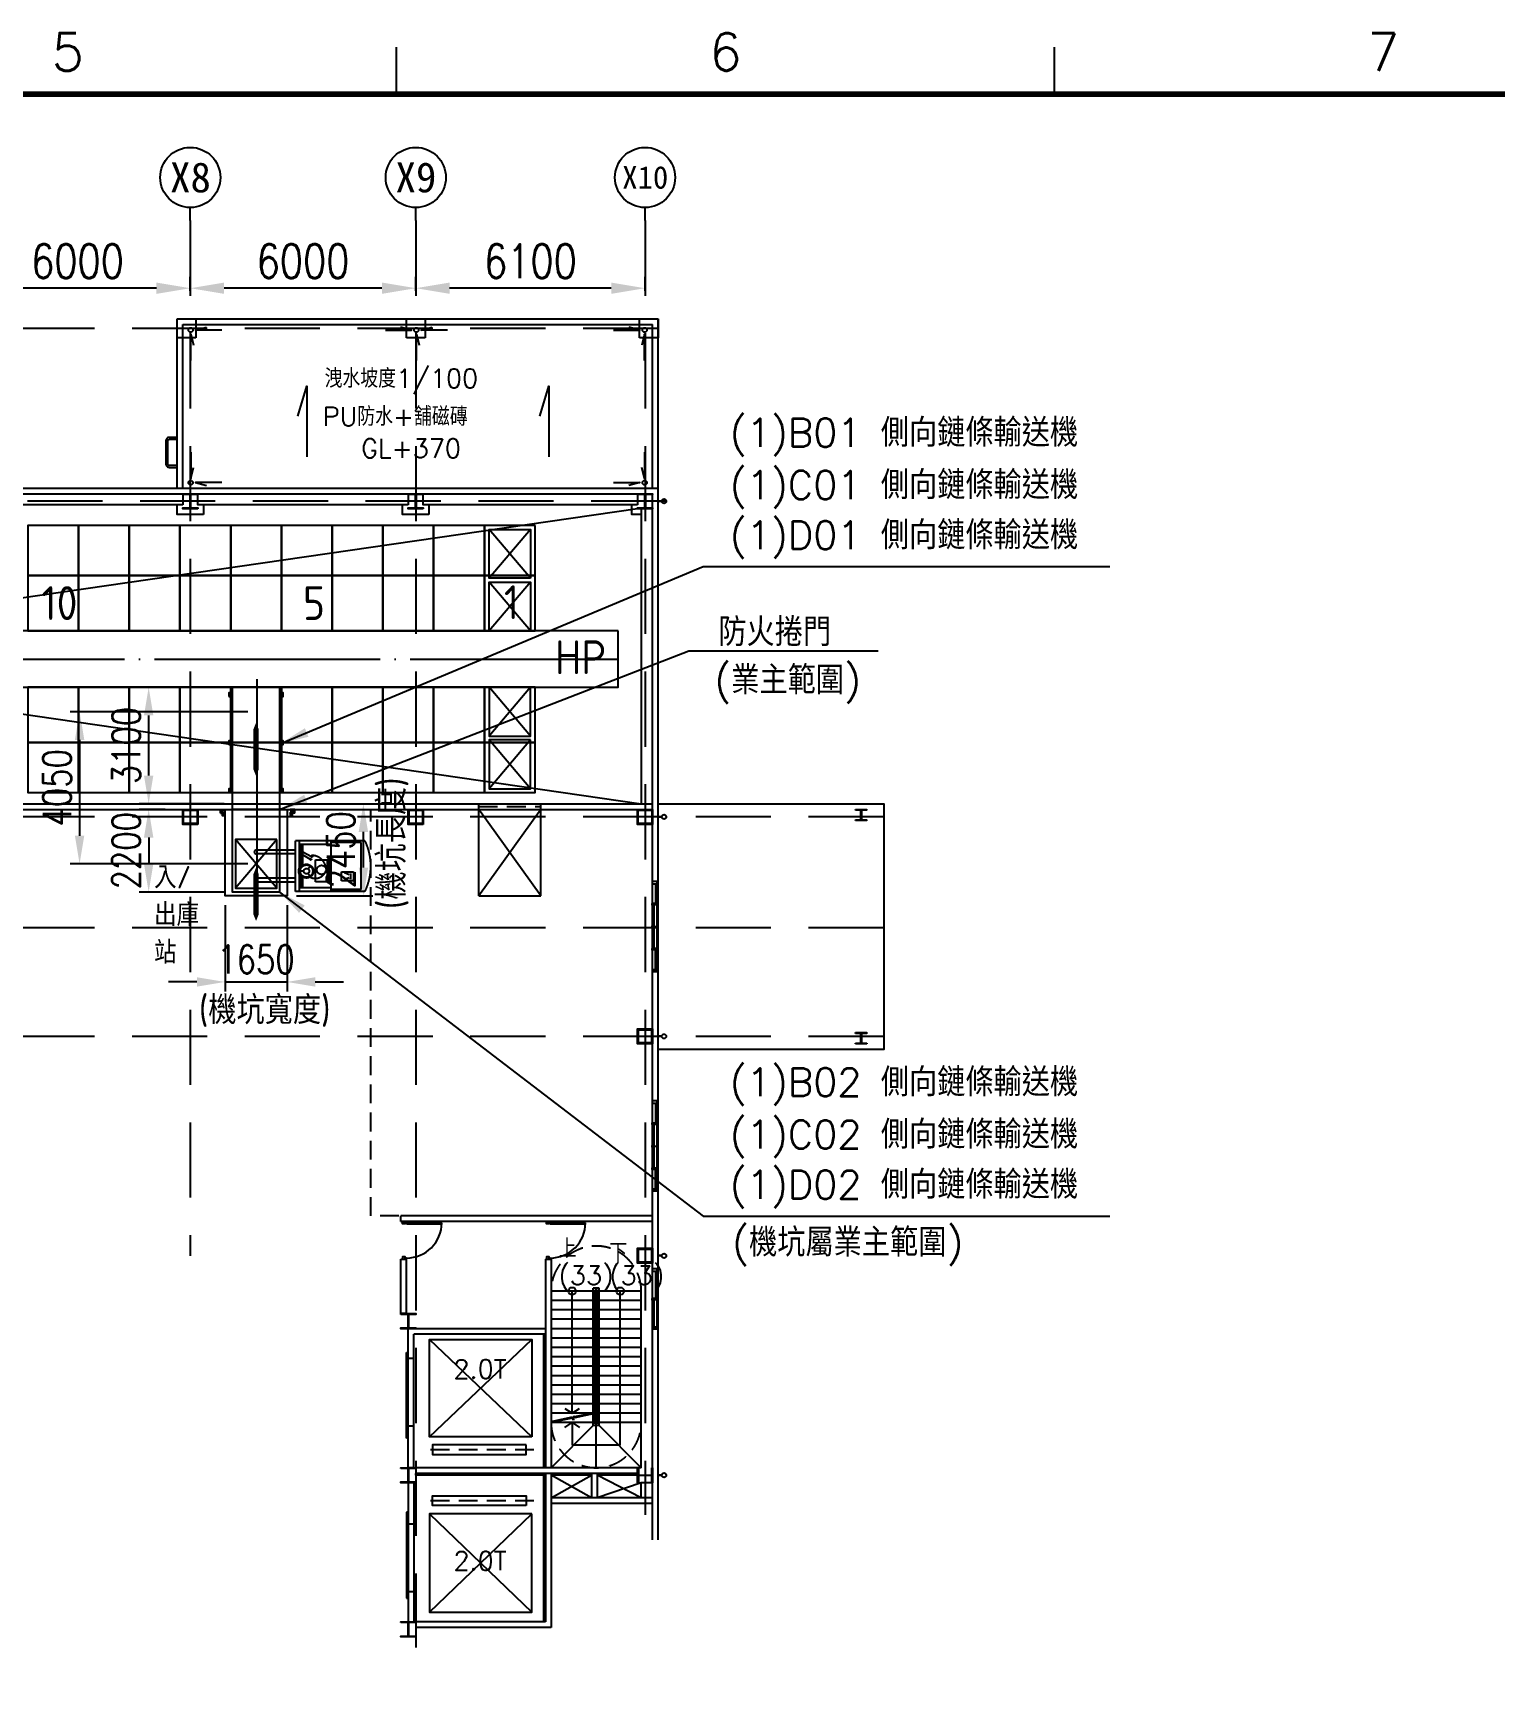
# Model space of a CAD drawing. Extents: x 0 to 210250, y -124674 to 148500.
# Drawn here: x 77953 to 116844, y 102288 to 146376 of the extents above; entities that cross this region are included whole.
import ezdxf
from ezdxf.enums import TextEntityAlignment as Align

# ---------------------------------------------------------------- set-up
doc = ezdxf.new("R2010")
doc.units = 0
doc.header["$LTSCALE"] = 400
doc.header["$PDSIZE"] = 2
for name, pattern in [('CEN', [17, 15, -1, 0, -1]), ('HIDDEN2', [0.1875, 0.125, -0.0625]), ('HIDDENX2', [0.75, 0.5, -0.25]), ('PHANTOM', [25, 20, -1, 1, -1, 1, -1])]:
    doc.linetypes.add(name, pattern=pattern)
doc.layers.get('0').update_dxf_attribs({"linetype": 'CONTINUOUS'})
doc.layers.get('DEFPOINTS').update_dxf_attribs({"linetype": 'CONTINUOUS'})
for name, color, linetype in [('BEAM', 3, 'CONTINUOUS'), ('C1', 1, 'CONTINUOUS'), ('CENTER', 6, 'CEN'), ('COLUMN', 1, 'CONTINUOUS'), ('CV', 92, 'CONTINUOUS'), ('DE-DOOR', 5, 'CONTINUOUS'), ('DIM', 2, 'CONTINUOUS'), ('DOOR', 3, 'CONTINUOUS'), ('NOTE', 6, 'CONTINUOUS'), ('PAINT', 3, 'CONTINUOUS'), ('PHANTOM', 3, 'PHANTOM'), ('STAIR', 3, 'CONTINUOUS'), ('TEXT', 3, 'CONTINUOUS'), ('WALL', 2, 'CONTINUOUS'), ('WATER', 5, 'CONTINUOUS'), ('WINDOW', 3, 'CONTINUOUS'), ('WINDOWP', 4, 'CONTINUOUS')]:
    doc.layers.add(name, color=color, linetype=linetype)
doc.styles.add('AEH', font='SIMPLEX', dxfattribs={"bigfont": 'AE.SHX'})
doc.styles.add('CHINA', font='romans.shx', dxfattribs={"bigfont": 'chineset.shx'})
doc.styles.add('CHINESET', font='romans.shx', dxfattribs={"bigfont": 'chineset.shx'})
doc.styles.add('LSP', font='SimSun.ttf')
doc.styles.add('ROMANS', font='romans.shx', dxfattribs={"width": 0.8})
doc.styles.get("Standard").update_dxf_attribs({"font": 'ISOCP.SHX', "bigfont": 'CHINESET.SHX'})
doc.dimstyles.new('AM_ISO', dxfattribs={"dimscale": 300, "dimtxt": 3.5, "dimasz": 3.5, "dimexe": 1, "dimexo": 1, "dimgap": 1.5, "dimtad": 1, "dimdsep": 46, "dimtxsty": 'Standard', "dimcen": 0, "dimclrd": 256, "dimclre": 256, "dimclrt": 256, "dimadec": 0, "dimazin": 2, "dimtp": 0.1, "dimtm": 0.1, "dimtfac": 0.71, "dimtmove": 0, "dimatfit": 3, "dimfxl": 0, "dimlwd": -1, "dimlwe": -1, "dimarcsym": 0})
doc.dimstyles.new('AM_ISO$7', dxfattribs={"dimscale": 300, "dimtxt": 3.5, "dimasz": 3.5, "dimexe": 1, "dimexo": 1, "dimgap": 1.5, "dimtad": 1, "dimdsep": 46, "dimtxsty": 'Standard', "dimcen": 0, "dimclrd": 256, "dimclre": 256, "dimclrt": 256, "dimadec": 0, "dimazin": 2, "dimtp": 0.1, "dimtm": 0.1, "dimtfac": 0.71, "dimtmove": 0, "dimatfit": 3, "dimfxl": 0, "dimlwd": -1, "dimlwe": -1, "dimarcsym": 0})

# ---------------------------------------------------------------- blocks, each defined once
blk = doc.blocks.new('*D128')
at = {"layer": 'DEFPOINTS', "color": 0, "transparency": 16777216}
for p in [(81716, 125719), (81027, 123519), (83289, 123519)]:
    blk.add_point(p, dxfattribs=at)
at = {"layer": 'DIM', "linetype": 'ByBlock', "transparency": 16777216}
for p, q in [((81466, 125719), (80777, 125719)), ((81027, 124969), (81027, 124269)), ((83039, 123519), (80777, 123519))]:
    blk.add_line(p, q, dxfattribs=at)
at = {"layer": 'DIM', "transparency": 16777216}
for points in [[(80902, 124969), (81152, 124969), (81027, 125719)], [(80902, 124269), (81152, 124269), (81027, 123519)]]:
    blk.add_solid(points, dxfattribs=at)
at = {"layer": 'DIM', "transparency": 16777216, "insert": (80427, 124619), "char_height": 750, "attachment_point": 5, "rotation": 90, "style": 'ROMANS'}
blk.add_mtext('2200', dxfattribs=at)
blk = doc.blocks.new('*D129')
at = {"layer": 'DEFPOINTS', "color": 0, "transparency": 16777216}
for p in [(83914, 128319), (79189, 124269), (83914, 124269)]:
    blk.add_point(p, dxfattribs=at)
at = {"layer": 'DIM', "linetype": 'ByBlock', "transparency": 16777216}
for p, q in [((83664, 128319), (78939, 128319)), ((79189, 127569), (79189, 125019)), ((83664, 124269), (78939, 124269))]:
    blk.add_line(p, q, dxfattribs=at)
at = {"layer": 'DIM', "transparency": 16777216}
for points in [[(79064, 127569), (79314, 127569), (79189, 128319)], [(79064, 125019), (79314, 125019), (79189, 124269)]]:
    blk.add_solid(points, dxfattribs=at)
at = {"layer": 'DIM', "transparency": 16777216, "insert": (78589, 126294), "char_height": 750, "attachment_point": 5, "rotation": 90, "style": 'ROMANS'}
blk.add_mtext('4050', dxfattribs=at)
blk = doc.blocks.new('*D131')
at = {"layer": 'DEFPOINTS', "color": 0, "transparency": 16777216}
for p in [(83059, 123419), (84709, 123419), (84709, 121127)]:
    blk.add_point(p, dxfattribs=at)
at = {"layer": 'DIM', "linetype": 'ByBlock', "transparency": 16777216}
for p, q in [((83059, 123169), (83059, 120877)), ((84709, 123169), (84709, 120877)), ((82309, 121127), (81559, 121127)), ((83059, 121127), (84709, 121127)), ((85459, 121127), (86209, 121127))]:
    blk.add_line(p, q, dxfattribs=at)
at = {"layer": 'DIM', "transparency": 16777216}
for points in [[(82309, 121252), (82309, 121002), (83059, 121127)], [(85459, 121252), (85459, 121002), (84709, 121127)]]:
    blk.add_solid(points, dxfattribs=at)
at = {"layer": 'DIM', "transparency": 16777216, "insert": (83884, 121727), "char_height": 750, "attachment_point": 5, "style": 'ROMANS'}
blk.add_mtext('1650', dxfattribs=at)
blk = doc.blocks.new('*D132')
at = {"layer": 'DEFPOINTS', "color": 0, "transparency": 16777216}
for p in [(84739, 125869), (86740, 125869), (84709, 123419)]:
    blk.add_point(p, dxfattribs=at)
at = {"layer": 'DIM', "linetype": 'ByBlock', "transparency": 16777216}
for p, q in [((84989, 125869), (86990, 125869)), ((86740, 124169), (86740, 125119)), ((84959, 123419), (86990, 123419))]:
    blk.add_line(p, q, dxfattribs=at)
at = {"layer": 'DIM', "transparency": 16777216}
for points in [[(86615, 125119), (86865, 125119), (86740, 125869)], [(86615, 124169), (86865, 124169), (86740, 123419)]]:
    blk.add_solid(points, dxfattribs=at)
at = {"layer": 'DIM', "transparency": 16777216, "insert": (86140, 124644), "char_height": 750, "attachment_point": 5, "rotation": 90, "style": 'ROMANS'}
blk.add_mtext('2450', dxfattribs=at)
blk = doc.blocks.new('ASRSa1')
for p, q in [((350.5, 579), (350.5, 584)), ((420.5, 579), (420.5, 584))]:
    blk.add_line(p, q)
at = {"const_width": 0.6}
blk.add_lwpolyline([(25, 15), (826, 15), (826, 579), (25, 579)], close=True, dxfattribs=at)
at = {"style": 'ROMANS'}
for s, p in [('5', (315.5, 585.5)), ('6', (385.5, 585.5)), ('7', (455.5, 585.5))]:
    blk.add_text(s, height=4, dxfattribs=at).set_placement(p, align=Align.TOP_CENTER)
blk = doc.blocks.new('*D141')
at = {"layer": 'DEFPOINTS', "color": 0, "transparency": 16777216}
for p in [(81027, 128969), (83289, 128969), (83289, 125869)]:
    blk.add_point(p, dxfattribs=at)
at = {"layer": 'DIM', "linetype": 'ByBlock', "transparency": 16777216}
for p, q in [((83039, 128969), (80777, 128969)), ((81027, 126619), (81027, 128219)), ((83039, 125869), (80777, 125869))]:
    blk.add_line(p, q, dxfattribs=at)
at = {"layer": 'DIM', "transparency": 16777216}
for points in [[(80902, 128219), (81152, 128219), (81027, 128969)], [(80902, 126619), (81152, 126619), (81027, 125869)]]:
    blk.add_solid(points, dxfattribs=at)
at = {"layer": 'DIM', "transparency": 16777216, "insert": (80427, 127419), "char_height": 750, "attachment_point": 5, "rotation": 90, "style": 'ROMANS'}
blk.add_mtext('3100', dxfattribs=at)
blk = doc.blocks.new('*U198')
at = {"layer": 'DE-DOOR', "linetype": 'Continuous'}
for points in [[(5, 50), (5, 47), (2, 47), (2, 44), (-5, 44), (-5, 50)], [(5, -50), (5, -47), (2, -47), (2, -44), (-5, -44), (-5, -50)]]:
    blk.add_lwpolyline(points, close=True, dxfattribs=at)
at = {"layer": 'DOOR', "linetype": 'Continuous'}
for p, q in [((99, 47), (5, 47)), ((5, 47), (5, 44)), ((5, 44), (99, 44))]:
    blk.add_line(p, q, dxfattribs=at)
blk.add_arc((5, 47), 94, 270, 0, dxfattribs=at)
at = {"layer": 'WALL', "linetype": 'Continuous'}
for p, q in [((-7.5, 50), (7.5, 50)), ((-7.5, -50), (7.5, -50))]:
    blk.add_line(p, q, dxfattribs=at)
blk = doc.blocks.new('*U201')
at = {"layer": 'WALL', "linetype": 'Continuous'}
for p, q in [((7.5, 80), (-7.5, 80)), ((7.5, -80), (-7.5, -80))]:
    blk.add_line(p, q, dxfattribs=at)
at = {"layer": 'WINDOW', "linetype": 'Continuous'}
for p, q in [((-7.5, 74), (4.5, 74)), ((0.5, 74), (0.5, -4)), ((4.5, -80), (4.5, 80)), ((-11.5, 0), (8.5, 0)), ((-3.5, -74), (-3.5, 4)), ((-7.5, -74), (4.5, -74))]:
    blk.add_line(p, q, dxfattribs=at)
at = {"layer": 'WINDOWP', "linetype": 'Continuous'}
for p, q in [((-7.5, -80), (-7.5, 80)), ((7.5, -80), (7.5, 80))]:
    blk.add_line(p, q, dxfattribs=at)
blk = doc.blocks.new('*U202')
at = {"layer": 'WALL', "linetype": 'Continuous'}
for p, q in [((7.5, 120), (-7.5, 120)), ((7.5, -120), (-7.5, -120))]:
    blk.add_line(p, q, dxfattribs=at)
at = {"layer": 'WINDOW', "linetype": 'Continuous'}
for p, q in [((-7.5, 114), (4.5, 114)), ((0.5, 114), (0.5, 56)), ((4.5, -120), (4.5, 120)), ((-11.5, 60), (8.5, 60)), ((-3.5, -64), (-3.5, 64)), ((-11.5, 0), (8.5, 0)), ((-11.5, -60), (8.5, -60)), ((0.5, -114), (0.5, -56)), ((-7.5, -114), (4.5, -114))]:
    blk.add_line(p, q, dxfattribs=at)
at = {"layer": 'WINDOWP', "linetype": 'Continuous'}
for p, q in [((-7.5, -120), (-7.5, 120)), ((7.5, -120), (7.5, 120))]:
    blk.add_line(p, q, dxfattribs=at)
blk = doc.blocks.new('*U204')
at = {"layer": 'DE-DOOR', "linetype": 'Continuous'}
for points in [[(7.5, 50), (7.5, 47), (4.5, 47), (4.5, 44), (-2.5, 44), (-2.5, 50)], [(7.5, -50), (7.5, -47), (4.5, -47), (4.5, -44), (-2.5, -44), (-2.5, -50)]]:
    blk.add_lwpolyline(points, close=True, dxfattribs=at)
at = {"layer": 'DOOR', "linetype": 'Continuous'}
for p, q in [((101.5, 47), (7.5, 47)), ((7.5, 47), (7.5, 44)), ((7.5, 44), (101.5, 44))]:
    blk.add_line(p, q, dxfattribs=at)
blk.add_arc((7.5, 47), 94, 270, 0, dxfattribs=at)
at = {"layer": 'WALL', "linetype": 'Continuous'}
for p, q in [((-7.5, 50), (7.5, 50)), ((-7.5, -50), (7.5, -50))]:
    blk.add_line(p, q, dxfattribs=at)
blk = doc.blocks.new('*U203')
at = {"layer": 'WALL', "linetype": 'Continuous'}
for p, q in [((-82.5, -7.5), (-82.5, 7.5)), ((82.5, -7.5), (82.5, 7.5))]:
    blk.add_line(p, q, dxfattribs=at)
at = {"layer": 'WINDOW', "linetype": 'Continuous'}
for p, q in [((-82.5, 7.5), (82.5, 7.5)), ((-82.5, -7.5), (82.5, -7.5))]:
    blk.add_line(p, q, dxfattribs=at)
at = {"layer": 'WINDOW', "linetype": 'HIDDEN2'}
blk.add_line((-82.5, 0), (82.5, 0), dxfattribs=at)
blk = doc.blocks.new('A$C2BC977CF')
at = {"layer": 'BEAM', "linetype": 'Continuous'}
for p, q in [((5563, 5647), (6843, 5647)), ((5563, 5197), (5563, 5647)), ((6843, 5197), (6843, 5647)), ((5578, 5632), (6828, 5632)), ((5578, 5197), (5578, 5632)), ((6828, 5197), (6828, 5632)), ((6828, 5142), (6798, 5142)), ((6798, 5142), (6798, 4357)), ((6828, 4357), (6828, 5142)), ((6798, 4357), (6828, 4357))]:
    blk.add_line(p, q, dxfattribs=at)
for points in [[(5578, 5152), (5018, 5152), (5018, 5182), (5578, 5182), (5578, 5152)], [(6178, 5152), (5618, 5152), (5618, 5182), (6178, 5182), (6178, 5152)], [(6788, 5152), (6218, 5152), (6218, 5182), (6788, 5182), (6788, 5152)]]:
    blk.add_lwpolyline(points, dxfattribs=at)
at = {"layer": 'C1'}
for centre in [(5598, 6023.6), (6198, 6023.6), (6808, 6023.6)]:
    blk.add_circle(centre, 80, dxfattribs=at)
at = {"layer": 'CENTER', "linetype": 'HIDDENX2'}
for p, q in [((5598, 5908.8), (5598, 3154)), ((6198, 5908.8), (6198, 2111.9)), ((6808, 5908.8), (6808, 2464.8)), ((6843, 5622), (907.9, 5622)), ((6864.5, 5162), (907.9, 5162)), ((7443, 4322), (1061, 4322)), ((7443, 4027), (1061, 4027)), ((7443, 3738), (1061, 3738))]:
    blk.add_line(p, q, dxfattribs=at)
at = {"layer": 'COLUMN', "color": 7, "linetype": 'HIDDEN2'}
for points in [[(5613, 5597), (5563, 5597), (5563, 5647), (5613, 5647), (5613, 5597)], [(6223, 5597), (6173, 5597), (6173, 5647), (6223, 5647), (6223, 5597)], [(6843, 5597), (6793, 5597), (6793, 5647), (6843, 5647), (6843, 5597)], [(7368, 4339.9), (7368, 4342), (7398, 4342), (7398, 4339.9), (7383.7, 4339.9), (7383.7, 4314.1), (7398, 4314.1), (7398, 4312), (7368, 4312), (7368, 4314.1), (7382.4, 4314.1), (7382.4, 4339.9), (7368, 4339.9)], [(7368, 3745.9), (7368, 3748), (7398, 3748), (7398, 3745.9), (7383.7, 3745.9), (7383.7, 3720.1), (7398, 3720.1), (7398, 3718), (7368, 3718), (7368, 3720.1), (7382.4, 3720.1), (7382.4, 3745.9), (7368, 3745.9)]]:
    blk.add_lwpolyline(points, dxfattribs=at)
at = {"layer": 'COLUMN'}
for points in [[(5618, 5142), (5578, 5142), (5578, 5144.1), (5597.3, 5144.1), (5597.3, 5179.9), (5578, 5179.9), (5578, 5182), (5618, 5182), (5618, 5179.9), (5598.8, 5179.9), (5598.8, 5144.1), (5618, 5144.1), (5618, 5142)], [(6218, 5142), (6178, 5142), (6178, 5144.1), (6197.3, 5144.1), (6197.3, 5179.9), (6178, 5179.9), (6178, 5182), (6218, 5182), (6218, 5179.9), (6198.8, 5179.9), (6198.8, 5144.1), (6218, 5144.1), (6218, 5142)], [(6828, 5142), (6788, 5142), (6788, 5144.1), (6807.3, 5144.1), (6807.3, 5179.9), (6788, 5179.9), (6788, 5182), (6828, 5182), (6828, 5179.9), (6808.8, 5179.9), (6808.8, 5144.1), (6828, 5144.1), (6828, 5142)]]:
    blk.add_lwpolyline(points, dxfattribs=at)
at = {"layer": 'COLUMN', "color": 3, "linetype": 'Continuous'}
for points in [[(5633, 5127), (5563, 5127), (5563, 5152)], [(5633, 5152), (5633, 5127)], [(6233, 5127), (6163, 5127), (6163, 5152)], [(6233, 5152), (6233, 5127)], [(6798, 5127), (6773, 5127), (6773, 5152)]]:
    blk.add_lwpolyline(points, dxfattribs=at)
at = {"layer": 'COLUMN', "linetype": 'Continuous'}
for points in [[(5618, 4302), (5578, 4302), (5578, 4342), (5618, 4342)], [(5616, 4304), (5580, 4304), (5580, 4340), (5616, 4340)], [(6218, 4302), (6178, 4302), (6178, 4342), (6218, 4342)], [(6216, 4304), (6180, 4304), (6180, 4340), (6216, 4340)], [(6828, 4302), (6788, 4302), (6788, 4342), (6828, 4342)], [(6826, 4304), (6790, 4304), (6790, 4340), (6826, 4340)], [(6828, 3718), (6788, 3718), (6788, 3758), (6828, 3758)], [(6825.2, 3720.8), (6790.8, 3720.8), (6790.8, 3755.2), (6825.2, 3755.2)], [(6828, 3134), (6788, 3134), (6788, 3174), (6828, 3174)], [(6825.2, 3136.8), (6790.8, 3136.8), (6790.8, 3171.2), (6825.2, 3171.2)]]:
    blk.add_lwpolyline(points, close=True, dxfattribs=at)
for points in [[(6158, 2997.9), (6158, 3000), (6198, 3000), (6198, 2997.9), (6178.7, 2997.9), (6178.7, 2962.1), (6198, 2962.1), (6198, 2960), (6158, 2960), (6158, 2962.1), (6177.4, 2962.1), (6177.4, 2997.9), (6158, 2997.9)], [(6158, 2587.9), (6158, 2590), (6198, 2590), (6198, 2587.9), (6178.7, 2587.9), (6178.7, 2552.1), (6198, 2552.1), (6198, 2550), (6158, 2550), (6158, 2552.1), (6177.4, 2552.1), (6177.4, 2587.9), (6158, 2587.9)], [(6825.9, 2590), (6828, 2590), (6828, 2550), (6825.9, 2550), (6825.9, 2569.3), (6790.1, 2569.3), (6790.1, 2550), (6788, 2550), (6788, 2590), (6790.1, 2590), (6790.1, 2570.6), (6825.9, 2570.6), (6825.9, 2590)], [(6158, 2177.9), (6158, 2180), (6198, 2180), (6198, 2177.9), (6178.7, 2177.9), (6178.7, 2142.1), (6198, 2142.1), (6198, 2140), (6158, 2140), (6158, 2142.1), (6177.4, 2142.1), (6177.4, 2177.9), (6158, 2177.9)]]:
    blk.add_lwpolyline(points, dxfattribs=at)
at = {"layer": 'DEFPOINTS', "color": 3, "linetype": 'Continuous'}
for p, q in [((6788, 5142), (1373, 4357)), ((1383, 5142), (6798, 4357))]:
    blk.add_line(p, q, dxfattribs=at)
at = {"layer": 'DIM'}
for p, q in [((5598, 5908.8), (5598, 5943.6)), ((6198, 5908.8), (6198, 5943.6)), ((6808, 5908.8), (6808, 5943.6))]:
    blk.add_line(p, q, dxfattribs=at)
at = {"layer": 'PAINT', "linetype": 'Continuous'}
for p, q in [((6852.6, 5162.5), (6843, 5162.5)), ((6852.6, 5161.5), (6843, 5161.5)), ((6530.5, 4112), (6365.5, 4342)), ((6530.5, 4342), (6365.5, 4112)), ((6365.5, 4112), (6365.5, 4342)), ((6530.5, 4112), (6530.5, 4342)), ((6852.6, 4322.5), (6843, 4322.5)), ((6852.6, 4321.5), (6843, 4321.5)), ((6365.5, 4112), (6530.5, 4112)), ((6852.6, 3738.5), (6843, 3738.5)), ((6852.6, 3737.5), (6843, 3737.5)), ((6852.6, 3154.5), (6843, 3154.5)), ((6852.6, 3153.5), (6843, 3153.5)), ((6234.5, 2672.5), (6506.4, 2931)), ((6234.5, 2931), (6506.4, 2672.5)), ((6538, 2945), (6538, 2590)), ((6173, 2668.5), (6173, 2897)), ((6178, 2700.3), (6178, 2880.3)), ((6193, 2700.3), (6193, 2880.3)), ((6677.5, 2737.4), (6619.9, 2725.4)), ((6678, 2735), (6621, 2723.1)), ((6613.9, 2724.2), (6557.5, 2712.4)), ((6615, 2721.9), (6558, 2710)), ((6617.7, 2716.6), (6613.9, 2724.2)), ((6618.4, 2728.4), (6617.7, 2716.6)), ((6621, 2723.1), (6618.4, 2728.4)), ((6178, 2668.5), (6173, 2668.5)), ((6198, 2570), (6198, 2575)), ((6543, 2570), (6198, 2570)), ((6538, 2570), (6538, 2180)), ((6665.5, 2510), (6558, 2570)), ((6558, 2510), (6665.5, 2570)), ((6665.5, 2570), (6558, 2570)), ((6788, 2570), (6680.5, 2570)), ((6798, 2510), (6680.5, 2570)), ((6852.6, 2570.5), (6843, 2570.5)), ((6852.6, 2569.5), (6843, 2569.5)), ((6798, 2550), (6680.5, 2510)), ((6828, 2550), (6798, 2550)), ((6798, 2510), (6798, 2550)), ((6828, 2510), (6828, 2550)), ((6178, 2471.4), (6173, 2471.4)), ((6173, 2471.4), (6173, 2243)), ((6178, 2439.7), (6178, 2259.7)), ((6193, 2439.7), (6193, 2259.7)), ((6234.5, 2467.5), (6506.4, 2206)), ((6234.5, 2206), (6506.4, 2467.5))]:
    blk.add_line(p, q, dxfattribs=at)
at = {"layer": 'PAINT'}
for p, q in [((6173, 2897), (6178, 2897)), ((6173, 2243), (6178, 2243))]:
    blk.add_line(p, q, dxfattribs=at)
at = {"layer": 'PAINT', "linetype": 'Continuous'}
for points in [[(5563, 5332), (5543, 5332, 0.414214), (5533, 5322), (5533, 5262, 0.414214), (5543, 5252), (5563, 5252)], [(5563, 5257), (5543, 5257, -0.414214), (5538, 5262), (5538, 5322, -0.414214), (5543, 5327), (5563, 5327)]]:
    blk.add_lwpolyline(points, format="xyb", dxfattribs=at)
at = {"layer": 'PAINT', "linetype": 'HIDDEN2'}
blk.add_lwpolyline([(6828, 3260), (6078, 3260), (6078, 4342)], dxfattribs=at)
at = {"layer": 'PAINT', "linetype": 'Continuous'}
blk.add_lwpolyline([(6843, 4357), (7443, 4357), (7443, 3703), (6843, 3703)], dxfattribs=at)
for points in [[(6506.4, 2672.5), (6234.5, 2672.5), (6234.5, 2931), (6506.4, 2931)], [(6492, 2650.6), (6242.4, 2650.6), (6242.4, 2624.9), (6492, 2624.9)], [(6492, 2489.4), (6242.4, 2489.4), (6242.4, 2515.1), (6492, 2515.1)], [(6506.4, 2467.5), (6234.5, 2467.5), (6234.5, 2206), (6506.4, 2206)]]:
    blk.add_lwpolyline(points, close=True, dxfattribs=at)
for centre in [(6858.5, 5162), (6858.5, 4322), (6858.5, 3738), (6858.5, 3154), (6858.5, 2570)]:
    blk.add_circle(centre, 6, dxfattribs=at)
at = {"layer": 'STAIR', "linetype": 'Continuous'}
for p, q in [((6670, 3060), (6558, 3060)), ((6614, 2735), (6614, 3060)), ((6670, 2702), (6670, 3068)), ((6675, 2707), (6675, 3063)), ((6678, 3060), (6675, 3060)), ((6678, 2735), (6678, 3060)), ((6681, 2707), (6681, 3063)), ((6686, 2702), (6686, 3068)), ((6742, 2650), (6742, 3060)), ((6670, 3035), (6558, 3035)), ((6670, 3010), (6558, 3010)), ((6678, 3035), (6675, 3035)), ((6678, 3010), (6675, 3010)), ((6670, 2985), (6558, 2985)), ((6670, 2960), (6558, 2960)), ((6678, 2985), (6675, 2985)), ((6678, 2960), (6675, 2960)), ((6670, 2935), (6558, 2935)), ((6670, 2910), (6558, 2910)), ((6678, 2935), (6675, 2935)), ((6678, 2910), (6675, 2910)), ((6670, 2885), (6558, 2885)), ((6678, 2885), (6675, 2885)), ((6670, 2860), (6558, 2860)), ((6670, 2835), (6558, 2835)), ((6678, 2860), (6675, 2860)), ((6678, 2835), (6675, 2835)), ((6670, 2810), (6558, 2810)), ((6670, 2785), (6558, 2785)), ((6678, 2810), (6675, 2810)), ((6678, 2785), (6675, 2785)), ((6670, 2760), (6558, 2760)), ((6670, 2735), (6558, 2735)), ((6678, 2760), (6675, 2760)), ((6678, 2735), (6675, 2735)), ((6614, 2710), (6614, 2650))]:
    blk.add_line(p, q, dxfattribs=at)
at = {"layer": 'STAIR', "color": 3, "linetype": 'Continuous'}
for p, q in [((6686, 3068), (6670, 3068)), ((6681, 3063), (6675, 3063)), ((6681, 3060), (6678, 3060)), ((6798, 3060), (6686, 3060)), ((6798, 2590), (6798, 3060)), ((6681, 3035), (6678, 3035)), ((6681, 3010), (6678, 3010)), ((6798, 3035), (6686, 3035)), ((6798, 3010), (6686, 3010)), ((6681, 2985), (6678, 2985)), ((6681, 2960), (6678, 2960)), ((6798, 2985), (6686, 2985)), ((6798, 2960), (6686, 2960)), ((6681, 2935), (6678, 2935)), ((6681, 2910), (6678, 2910)), ((6798, 2935), (6686, 2935)), ((6798, 2910), (6686, 2910)), ((6681, 2885), (6678, 2885)), ((6798, 2885), (6686, 2885)), ((6681, 2860), (6678, 2860)), ((6681, 2835), (6678, 2835)), ((6798, 2860), (6686, 2860)), ((6798, 2835), (6686, 2835)), ((6681, 2810), (6678, 2810)), ((6681, 2785), (6678, 2785)), ((6798, 2810), (6686, 2810)), ((6798, 2785), (6686, 2785)), ((6681, 2760), (6678, 2760)), ((6681, 2735), (6678, 2735)), ((6678, 2707), (6678, 2735)), ((6798, 2760), (6686, 2760)), ((6798, 2735), (6686, 2735)), ((6670, 2710), (6558, 2710)), ((6670, 2702), (6558, 2590)), ((6686, 2702), (6670, 2702)), ((6678, 2710), (6675, 2707)), ((6681, 2710), (6675, 2710)), ((6681, 2707), (6675, 2707)), ((6678, 2710), (6681, 2707)), ((6678, 2590), (6678, 2702)), ((6798, 2710), (6686, 2710)), ((6686, 2702), (6798, 2590)), ((6742, 2650), (6614, 2650)), ((6798, 2590), (6558, 2590))]:
    blk.add_line(p, q, dxfattribs=at)
at = {"layer": 'STAIR', "linetype": 'HIDDEN2'}
for p, q in [((6512.4, 2637.8), (6224.9, 2637.8)), ((6512.4, 2502.2), (6224.9, 2502.2))]:
    blk.add_line(p, q, dxfattribs=at)
at = {"layer": 'STAIR', "linetype": 'Continuous'}
for points in [[(6594.2, 2747.5), (6614, 2735), (6633.9, 2747.5)], [(6594.2, 2697.5), (6614, 2710), (6633.9, 2697.5)]]:
    blk.add_lwpolyline(points, dxfattribs=at)
for centre in [(6614, 3060), (6742, 3060)]:
    blk.add_circle(centre, 10, dxfattribs=at)
at = {"layer": 'STAIR', "linetype": 'HIDDEN2'}
for centre, start, end in [((6678, 3060), 0, 180), ((6678, 2710), 180, 0)]:
    blk.add_arc(centre, 120, start, end, dxfattribs=at)
at = {"layer": 'WALL', "linetype": 'Continuous'}
for p, q in [((1328, 5197), (6843, 5197)), ((1343, 5182), (6828, 5182)), ((6828, 4150), (6828, 5182)), ((6843, 4150), (6843, 5197)), ((1343, 4357), (6365.5, 4357)), ((1343, 4342), (6365.5, 4342)), ((6530.5, 4357), (6828, 4357)), ((6530.5, 4342), (6828, 4342)), ((6828, 3566), (6828, 3910)), ((6843, 3566), (6843, 3910)), ((6828, 3119), (6828, 3326)), ((6843, 3119), (6843, 3326)), ((6828, 3260), (6158, 3260)), ((6158, 3245), (6158, 3260)), ((6828, 3245), (6158, 3245)), ((6158, 3000), (6158, 3145)), ((6173, 3000), (6173, 3145)), ((6543, 3145), (6543, 2590)), ((6558, 3145), (6558, 2590)), ((6173, 3000), (6158, 3000)), ((6543, 2960), (6178, 2960)), ((6178, 2880.3), (6178, 2960)), ((6828, 2398), (6828, 2959)), ((6843, 2398), (6843, 2959)), ((6543, 2945), (6193, 2945)), ((6193, 2880.3), (6193, 2945)), ((6193, 2880.3), (6178, 2880.3)), ((6178, 2590), (6178, 2700.3)), ((6193, 2700.3), (6178, 2700.3)), ((6193, 2590), (6193, 2700.3)), ((6193, 2590), (6178, 2590)), ((6788, 2590), (6198, 2590)), ((6198, 2590), (6198, 2575)), ((6788, 2575), (6198, 2575)), ((6543, 2575), (6543, 2180)), ((6558, 2575), (6558, 2165)), ((6665.5, 2575), (6665.5, 2510)), ((6680.5, 2575), (6680.5, 2510)), ((6178, 2550), (6178, 2439.7)), ((6193, 2550), (6193, 2439.7)), ((6828, 2510), (6558, 2510)), ((6828, 2495), (6558, 2495)), ((6193, 2439.7), (6178, 2439.7)), ((6193, 2259.7), (6178, 2259.7)), ((6178, 2259.7), (6178, 2180)), ((6193, 2259.7), (6193, 2180)), ((6543, 2180), (6198, 2180)), ((6198, 2180), (6198, 2165)), ((6558, 2165), (6198, 2165))]:
    blk.add_line(p, q, dxfattribs=at)
at = {"layer": 'WATER', "linetype": 'Continuous'}
for points in [[(5599.1, 5536.7), (5599.1, 5606.7), (5606.4, 5577.1)], [(5681.7, 5617.5), (5611.8, 5617.5), (5641.3, 5624.8)], [(6117, 5617.5), (6187, 5617.5), (6157.4, 5624.8)], [(6199.6, 5536.7), (6199.6, 5606.7), (6206.9, 5577.1)], [(6282.2, 5617.5), (6212.3, 5617.5), (6241.8, 5624.8)], [(6724.3, 5617.5), (6794.3, 5617.5), (6764.7, 5624.8)], [(6806.9, 5536.7), (6806.9, 5606.7), (6799.7, 5577.1)], [(5884.4, 5388.1), (5908.3, 5468), (5908.3, 5280.2)], [(6527.7, 5388.1), (6551.7, 5468), (6551.7, 5280.2)], [(5599.1, 5292.3), (5599.1, 5222.3), (5606.4, 5251.9)], [(6806.9, 5292.3), (6806.9, 5222.3), (6799.7, 5251.9)], [(5681.7, 5211.5), (5611.8, 5211.5), (5641.3, 5204.2)], [(6724.3, 5211.5), (6794.3, 5211.5), (6764.7, 5204.2)]]:
    blk.add_lwpolyline(points, dxfattribs=at)
for centre in [(5599.1, 5617.5), (6199.6, 5617.5), (6806.9, 5617.5), (5599.1, 5211.5), (6806.9, 5211.5)]:
    blk.add_circle(centre, 6, dxfattribs=at)
at = {"layer": 'DOOR', "linetype": 'Continuous'}
for name, p in [('*U204', (6165.5, 3195)), ('*U198', (6550.5, 3195))]:
    blk.add_blockref(name, p, dxfattribs=at)
at = {"layer": 'WINDOW', "linetype": 'Continuous'}
for name, p in [('*U203', (6448, 4349.5)), ('*U202', (6835.5, 4030)), ('*U202', (6835.5, 3446)), ('*U201', (6835.5, 3039))]:
    blk.add_blockref(name, p, dxfattribs=at)
at = {"layer": 'C1', "style": 'LSP', "width": 1}
for s, height, p in [('X8', 80, (5598.5, 6023.3)), ('X9', 80, (6198.5, 6023.3)), ('X10', 60, (6808.5, 6023.3))]:
    blk.add_text(s, height=height, dxfattribs=at).set_placement(p, align=Align.MIDDLE)
at = {"layer": 'DEFPOINTS', "color": 3, "style": 'AEH'}
for s, p in [('洩水坡度1/100', (5955.4, 5463.8)), ('PU防水+舖磁磚', (5950.4, 5362.6))]:
    blk.add_text(s, height=50, dxfattribs=at).set_placement(p)
at = {"layer": 'DEFPOINTS', "color": 3, "style": 'AEH', "width": 1}
blk.add_text('GL+370', height=50, dxfattribs=at).set_placement((6052.6, 5277.6))
at = {"layer": 'TEXT', "style": 'AEH', "width": 1}
for s, p in [('上', (6578, 3149.1)), ('下', (6712.9, 3137.6)), ('(33)', (6578, 3077)), ('(33)', (6712.9, 3077))]:
    blk.add_text(s, height=50, dxfattribs=at).set_placement(p)
at = {"layer": 'TEXT', "style": 'AEH'}
for p in [(6298.2, 2827.4), (6298.2, 2317.1)]:
    blk.add_text('2.0T', height=50, dxfattribs=at).set_placement(p)
blk = doc.blocks.new('*D209')
at = {"layer": 'DEFPOINTS', "color": 0, "transparency": 16777216}
for p in [(88134, 139588), (88134, 139222), (94234, 139222)]:
    blk.add_point(p, dxfattribs=at)
at = {"layer": 'DIM', "linetype": 'ByBlock', "transparency": 16777216}
for p, q in [((88134, 139522), (88134, 139888)), ((94234, 139522), (94234, 139888)), ((93334, 139588), (89034, 139588))]:
    blk.add_line(p, q, dxfattribs=at)
at = {"layer": 'DIM', "transparency": 16777216}
for points in [[(89034, 139738), (89034, 139438), (88134, 139588)], [(93334, 139738), (93334, 139438), (94234, 139588)]]:
    blk.add_solid(points, dxfattribs=at)
at = {"layer": 'DIM', "transparency": 16777216, "insert": (91184, 140308), "char_height": 900, "attachment_point": 5, "style": 'ROMANS'}
blk.add_mtext('6100', dxfattribs=at)
blk = doc.blocks.new('*D210')
at = {"layer": 'DEFPOINTS', "color": 0, "transparency": 16777216}
for p in [(82134, 139588), (82134, 139222), (88134, 139222)]:
    blk.add_point(p, dxfattribs=at)
at = {"layer": 'DIM', "linetype": 'ByBlock', "transparency": 16777216}
for p, q in [((82134, 139522), (82134, 139888)), ((88134, 139522), (88134, 139888)), ((87234, 139588), (83034, 139588))]:
    blk.add_line(p, q, dxfattribs=at)
at = {"layer": 'DIM', "transparency": 16777216}
for points in [[(83034, 139738), (83034, 139438), (82134, 139588)], [(87234, 139738), (87234, 139438), (88134, 139588)]]:
    blk.add_solid(points, dxfattribs=at)
at = {"layer": 'DIM', "transparency": 16777216, "insert": (85134, 140308), "char_height": 900, "attachment_point": 5, "style": 'ROMANS'}
blk.add_mtext('6000', dxfattribs=at)
blk = doc.blocks.new('*D211')
at = {"layer": 'DEFPOINTS', "color": 0, "transparency": 16777216}
for p in [(76134, 139588), (76134, 139222), (82134, 139222)]:
    blk.add_point(p, dxfattribs=at)
at = {"layer": 'DIM', "linetype": 'ByBlock', "transparency": 16777216}
for p, q in [((76134, 139522), (76134, 139888)), ((82134, 139522), (82134, 139888)), ((81234, 139588), (77034, 139588))]:
    blk.add_line(p, q, dxfattribs=at)
at = {"layer": 'DIM', "transparency": 16777216}
for points in [[(77034, 139738), (77034, 139438), (76134, 139588)], [(81234, 139738), (81234, 139438), (82134, 139588)]]:
    blk.add_solid(points, dxfattribs=at)
at = {"layer": 'DIM', "transparency": 16777216, "insert": (79134, 140308), "char_height": 900, "attachment_point": 5, "style": 'ROMANS'}
blk.add_mtext('6000', dxfattribs=at)
blk = doc.blocks.new('A$C34DC6CBD')
h = blk.add_hatch()
h.set_pattern_fill('AR-SAND', color=0, scale=0.1)
h.set_pattern_definition([(37.5, (-8589.58, 39223.7572), (-0.16000313, 4.89413237), [0, -3.8608, 0, -4.318, 0, -4.1275]), (7.5, (-8589.58, 39223.757), (4.4952328, 7.168251), [0, -2.0828, 0, -3.4798, 0, -1.3335]), (327.5, (-8592.704, 39223.757), (7.9099237, 0.01437185), [0, -1.27, 0, -4.572, 0, -5.969]), (317.5, (-8592.704, 39223.757), (7.6355645, 2.2292932), [0, -0.635, 0, -2.9972, 0, -3.429])])
h.paths.add_polyline_path([(49, 1), (11, 1), (1, 1), (1, 49), (11, 49), (49, 49), (49, 41), (46, 41), (46, 42), (14, 42), (14, 41), (14, 10), (14, 8), (46, 8), (46, 9), (48, 9), (49, 9)])
h = blk.add_hatch()
h.set_pattern_fill('AR-SAND', color=0, scale=0.1)
h.set_pattern_definition([(37.5, (-6588.3615, 39223.7575), (-0.16000313, 4.89413237), [0, -3.8608, 0, -4.318, 0, -4.1275]), (7.5, (-6588.3615, 39223.7575), (4.4952328, 7.168251), [0, -2.0828, 0, -3.4798, 0, -1.3335]), (327.5, (-6591.4857, 39223.7575), (7.9099237, 0.01437185), [0, -1.27, 0, -4.572, 0, -5.969]), (317.5, (-6591.486, 39223.7575), (7.6355645, 2.2292932), [0, -0.635, 0, -2.9972, 0, -3.429])])
h.paths.add_polyline_path([(926, 1), (964, 1), (989, 1), (989, 49), (964, 49), (926, 49), (926, 41), (930, 41), (930, 42), (961, 42), (961, 41), (961, 10), (961, 8), (930, 8), (930, 9), (927, 9), (926, 9)])
at = {"color": 1}
for p, q in [((0, 50), (50, 50)), ((0, 50), (0, 43)), ((0, 43), (1, 43)), ((0, 8), (1, 8)), ((0, 0), (0, 8)), ((0, 0), (50, 0)), ((1, 49), (49, 49)), ((1, 49), (1, 43)), ((1, 1), (1, 8)), ((1, 1), (49, 1)), ((14, 42), (46, 42)), ((14, 41), (14, 42)), ((14, 41), (14, 9)), ((14, 9), (14, 8)), ((14, 8), (46, 8)), ((15, 41), (15, 10)), ((15, 41), (40, 41)), ((15, 41), (46, 41)), ((15, 41), (15, 41)), ((15, 10), (15, 9)), ((15, 9), (46, 9)), ((20, 41), (19, 41)), ((20, 9), (19, 9)), ((40, 41), (20, 41)), ((48, 41), (42, 41)), ((48, 41), (42, 41)), ((48, 9), (42, 9)), ((48, 9), (42, 9)), ((43, 41), (43, 41)), ((43, 41), (50, 41)), ((49, 41), (43, 41)), ((43, 41), (43, 41)), ((43, 41), (50, 41)), ((49, 41), (43, 41)), ((43, 9), (43, 10)), ((43, 10), (50, 10)), ((43, 9), (43, 10)), ((43, 10), (50, 10)), ((49, 9), (43, 9)), ((49, 9), (43, 9)), ((46, 42), (46, 41)), ((46, 42), (46, 41)), ((46, 42), (46, 41)), ((46, 42), (46, 41)), ((46, 8), (46, 9)), ((46, 8), (46, 9)), ((48, 41), (50, 41)), ((48, 41), (50, 41)), ((48, 41), (49, 41)), ((48, 41), (50, 41)), ((48, 41), (50, 41)), ((48, 41), (49, 41)), ((48, 10), (50, 10)), ((48, 10), (49, 10)), ((48, 10), (50, 10)), ((48, 10), (49, 10)), ((49, 49), (49, 41)), ((49, 49), (49, 41)), ((49, 1), (49, 9)), ((49, 1), (49, 9)), ((50, 50), (50, 41)), ((50, 50), (50, 41)), ((50, 0), (50, 10)), ((50, 0), (50, 10)), ((990, 50), (925, 50)), ((925, 50), (925, 41)), ((925, 50), (925, 41)), ((927, 41), (925, 41)), ((927, 41), (925, 41)), ((933, 41), (925, 41)), ((927, 41), (925, 41)), ((927, 41), (925, 41)), ((927, 10), (925, 10)), ((925, 0), (925, 10)), ((933, 10), (925, 10)), ((927, 10), (925, 10)), ((925, 0), (925, 10)), ((990, 0), (925, 0)), ((989, 49), (926, 49)), ((926, 49), (926, 41)), ((926, 49), (926, 41)), ((926, 41), (933, 41)), ((927, 41), (926, 41)), ((927, 41), (926, 41)), ((927, 10), (926, 10)), ((927, 10), (926, 10)), ((926, 9), (933, 9)), ((926, 1), (926, 9)), ((926, 1), (926, 9)), ((989, 1), (926, 1)), ((927, 41), (933, 41)), ((927, 9), (933, 9)), ((930, 42), (930, 41)), ((961, 42), (930, 42)), ((930, 42), (930, 41)), ((930, 42), (930, 41)), ((930, 42), (930, 41)), ((960, 41), (930, 41)), ((930, 8), (930, 9)), ((960, 9), (930, 9)), ((930, 8), (930, 9)), ((961, 8), (930, 8)), ((933, 41), (933, 41)), ((933, 9), (933, 10)), ((935, 41), (955, 41)), ((960, 41), (935, 41)), ((955, 41), (956, 41)), ((955, 9), (956, 9)), ((960, 41), (960, 10)), ((960, 41), (960, 41)), ((960, 10), (960, 9)), ((961, 41), (961, 42)), ((961, 41), (961, 9)), ((961, 9), (961, 8)), ((989, 49), (989, 43)), ((990, 43), (989, 43)), ((990, 8), (989, 8)), ((989, 1), (989, 8)), ((990, 50), (990, 43)), ((990, 0), (990, 8))]:
    blk.add_line(p, q, dxfattribs=at)
at = {"color": 1, "elevation": 0}
for points in [[(0, 8), (0, 43)], [(1, 8), (1, 43)]]:
    blk.add_lwpolyline(points, dxfattribs=at)
at = {"color": 1}
for points in [[(989, 8), (989, 43)], [(990, 8), (990, 43)]]:
    blk.add_lwpolyline(points, dxfattribs=at)
blk = doc.blocks.new('A$C59245718')
at = {"color": 32}
for points in [[(0, 1880), (60, 1880), (60, 1940), (0, 1940)], [(0, 70), (60, 70), (60, 130), (0, 130)]]:
    blk.add_lwpolyline(points, close=True, dxfattribs=at)
at = {"xscale": 2, "yscale": 2, "zscale": 2, "rotation": 270}
blk.add_blockref('A$C34DC6CBD', (60, 1980), dxfattribs=at)
blk = doc.blocks.new('A$C1E807D91')
at = {"color": 0}
for p, q in [((-550, 1300), (550, 0)), ((-550, 0), (550, 1300))]:
    blk.add_line(p, q, dxfattribs=at)
blk.add_lwpolyline([(-550, 0), (550, 0), (550, 1300), (-550, 1300)], close=True, dxfattribs=at)
blk = doc.blocks.new('實心雙向箭頭')
at = {"color": 0, "ltscale": 0.5}
blk.add_lwpolyline([(0, -11.06, 0, 4.5, 0), (0, -5.43, 2.25, 2.25, 0), (0, 5.43, 4.5, 0, 0), (0, 11.06, 0, 0, 0)], format="xyseb", dxfattribs=at)
blk = doc.blocks.new('電動堆高機上視圖')
at = {"layer": 'PHANTOM'}
for p, q in [((-1419, 674), (426, 674)), ((-1319, 624), (-1319, -626)), ((-1319, 624), (-519, 624)), ((-519, 674), (-519, -676)), ((-519, 574), (326, 574)), ((236, 574), (236, 325)), ((266, 574), (266, 306)), ((296, 574), (296, 279)), ((326, 674), (326, 237)), ((426, 674), (426, -676)), ((426, 649), (426, -651)), ((-1038, 343), (-1038, 193)), ((-996, 309), (-870, 355)), ((-996, 228), (-870, 182)), ((95, 192), (39, 266)), ((95, 74), (39, 0)), ((210, 133), (302, 133)), ((326, 30), (326, -676)), ((426, 424), (1476, 424)), ((426, 324), (1476, 324)), ((236, -378), (0, -254)), ((236, -298), (26, -180)), ((236, -58), (236, -576)), ((266, -39), (266, -576)), ((296, -12), (296, -576)), ((426, -326), (1476, -326)), ((426, -426), (1476, -426)), ((-1419, -676), (426, -676)), ((-1319, -626), (-519, -626)), ((-519, -576), (326, -576))]:
    blk.add_line(p, q, dxfattribs=at)
for points in [[(-1109, 391), (-790, 391), (-790, 152), (-1109, 152)], [(-408, 419), (-471, 419), (-471, -164), (-408, -164)], [(-408, 419), (-98, 419), (-98, -164), (-408, -164)]]:
    blk.add_lwpolyline(points, close=True, dxfattribs=at)
for centre, radius in [((-262, 100), 122), ((137, 133), 184), ((137, 133), 165), ((137, 133), 72.4), ((0, -254), 18.3), ((26, -180), 18.3)]:
    blk.add_circle(centre, radius, dxfattribs=at)
for centre, radius, start, end in [((-20, -1), 1554, 154.2491, 205.7509), ((-98, 25), 300, 62.5056, 162.3194), ((0, 100), 385, 182.5931, 270), ((137, 133), 216, 297.3753, 62.6247), ((1476, 374), 50, 270, 90), ((1476, -376), 50, 270, 90)]:
    blk.add_arc(centre, radius, start, end, dxfattribs=at)

msp = doc.modelspace()

# ---------------------------------------------------------------- linework, layer by layer
for points in [[(79159.409, 133269.335), (77809.409, 133269.335), (77809.409, 131944.335), (79159.409, 131944.335)], [(80509.409, 133269.335), (79159.409, 133269.335), (79159.409, 131944.335), (80509.409, 131944.335)], [(81859.409, 133269.335), (80509.409, 133269.335), (80509.409, 131944.335), (81859.409, 131944.335)], [(83209.409, 133269.335), (81859.409, 133269.335), (81859.409, 131944.335), (83209.409, 131944.335)], [(84559.409, 133269.335), (83209.409, 133269.335), (83209.409, 131944.335), (84559.409, 131944.335)], [(85909.409, 133269.335), (84559.409, 133269.335), (84559.409, 131944.335), (85909.409, 131944.335)], [(87259.409, 133269.335), (85909.409, 133269.335), (85909.409, 131944.335), (87259.409, 131944.335)], [(88609.409, 133269.335), (87259.409, 133269.335), (87259.409, 131944.335), (88609.409, 131944.335)], [(89959.409, 133269.335), (88609.409, 133269.335), (88609.409, 131944.335), (89959.409, 131944.335)], [(91309.409, 133269.335), (89959.409, 133269.335), (89959.409, 131944.335), (91309.409, 131944.335)], [(79159.409, 131944.335), (77809.409, 131944.335), (77809.409, 130469.335), (79159.409, 130469.335)], [(80509.409, 131944.335), (79159.409, 131944.335), (79159.409, 130469.335), (80509.409, 130469.335)], [(81859.409, 131944.335), (80509.409, 131944.335), (80509.409, 130469.335), (81859.409, 130469.335)], [(83209.409, 131944.335), (81859.409, 131944.335), (81859.409, 130469.335), (83209.409, 130469.335)], [(84559.409, 131944.335), (83209.409, 131944.335), (83209.409, 130469.335), (84559.409, 130469.335)], [(85909.409, 131944.335), (84559.409, 131944.335), (84559.409, 130469.335), (85909.409, 130469.335)], [(87259.409, 131944.335), (85909.409, 131944.335), (85909.409, 130469.335), (87259.409, 130469.335)], [(88609.409, 131944.335), (87259.409, 131944.335), (87259.409, 130469.335), (88609.409, 130469.335)], [(89959.409, 131944.335), (88609.409, 131944.335), (88609.409, 130469.335), (89959.409, 130469.335)], [(91309.409, 131944.335), (89959.409, 131944.335), (89959.409, 130469.335), (91309.409, 130469.335)], [(79159.409, 128969.335), (77809.409, 128969.335), (77809.409, 127494.335), (79159.409, 127494.335)], [(80509.409, 128969.335), (79159.409, 128969.335), (79159.409, 127494.335), (80509.409, 127494.335)], [(81859.409, 128969.335), (80509.409, 128969.335), (80509.409, 127494.335), (81859.409, 127494.335)], [(83209.409, 128969.335), (81859.409, 128969.335), (81859.409, 127494.335), (83209.409, 127494.335)], [(84559.409, 128969.335), (83209.409, 128969.335), (83209.409, 127494.335), (84559.409, 127494.335)], [(85909.409, 128969.335), (84559.409, 128969.335), (84559.409, 127494.335), (85909.409, 127494.335)], [(87259.409, 128969.335), (85909.409, 128969.335), (85909.409, 127494.335), (87259.409, 127494.335)], [(88609.409, 128969.335), (87259.409, 128969.335), (87259.409, 127494.335), (88609.409, 127494.335)], [(89959.409, 128969.335), (88609.409, 128969.335), (88609.409, 127494.335), (89959.409, 127494.335)], [(91309.409, 128969.335), (89959.409, 128969.335), (89959.409, 127494.335), (91309.409, 127494.335)], [(79159.409, 127494.335), (77809.409, 127494.335), (77809.409, 126169.335), (79159.409, 126169.335)], [(80509.409, 127494.335), (79159.409, 127494.335), (79159.409, 126169.335), (80509.409, 126169.335)], [(81859.409, 127494.335), (80509.409, 127494.335), (80509.409, 126169.335), (81859.409, 126169.335)], [(83209.409, 127494.335), (81859.409, 127494.335), (81859.409, 126169.335), (83209.409, 126169.335)], [(84559.409, 127494.335), (83209.409, 127494.335), (83209.409, 126169.335), (84559.409, 126169.335)], [(85909.409, 127494.335), (84559.409, 127494.335), (84559.409, 126169.335), (85909.409, 126169.335)], [(87259.409, 127494.335), (85909.409, 127494.335), (85909.409, 126169.335), (87259.409, 126169.335)], [(88609.409, 127494.335), (87259.409, 127494.335), (87259.409, 126169.335), (88609.409, 126169.335)], [(89959.409, 127494.335), (88609.409, 127494.335), (88609.409, 126169.335), (89959.409, 126169.335)], [(91309.409, 127494.335), (89959.409, 127494.335), (89959.409, 126169.335), (91309.409, 126169.335)]]:
    msp.add_lwpolyline(points, close=True)
at = {"color": 0}
for points in [[(93514.409, 130469.335), (40384.409, 130469.335), (40384.409, 128969.335), (93514.409, 128969.335)], [(83259.409, 125719.335), (84509.409, 125719.335), (84509.409, 123519.335), (83259.409, 123519.335)]]:
    msp.add_lwpolyline(points, close=True, dxfattribs=at)
msp.add_lwpolyline([(84709.409, 125719.335), (84709.409, 123419.335), (83059.409, 123419.335), (83059.409, 125719.335)], dxfattribs=at)
at = {"layer": 'CENTER'}
for p, q in [((40384.409, 129719.335), (93514.409, 129719.335)), ((83914.409, 123283.995), (83914.409, 129183.834))]:
    msp.add_line(p, q, dxfattribs=at)
at = {"layer": 'CV'}
msp.add_lwpolyline([(83259.409, 128969.335), (84509.409, 128969.335), (84509.409, 125719.335), (83259.409, 125719.335)], close=True, dxfattribs=at)
at = {"layer": 'DEFPOINTS', "color": 1}
for points in [[(83159.409, 128719.335), (83259.409, 128719.335), (83259.409, 128819.335), (83159.409, 128819.335)], [(84509.409, 128719.335), (84609.409, 128719.335), (84609.409, 128819.335), (84509.409, 128819.335)], [(83159.409, 127444.335), (83259.409, 127444.335), (83259.409, 127544.335), (83159.409, 127544.335)], [(84509.409, 127444.335), (84609.409, 127444.335), (84609.409, 127544.335), (84509.409, 127544.335)], [(83159.409, 126169.335), (83259.409, 126169.335), (83259.409, 126269.335), (83159.409, 126269.335)], [(84509.409, 126169.335), (84609.409, 126169.335), (84609.409, 126269.335), (84509.409, 126269.335)]]:
    msp.add_lwpolyline(points, close=True, dxfattribs=at)

# ---------------------------------------------------------------- block references
at = {"xscale": 10, "yscale": 10, "zscale": 10}
msp.add_blockref('A$C2BC977CF', (26154.054, 82299.425), dxfattribs=at)
at = {"color": 21, "xscale": -1}
for p in [(90634.409, 131869.335), (90634.409, 130469.335)]:
    msp.add_blockref('A$C1E807D91', p, dxfattribs=at)
at = {"color": 21, "rotation": 180}
for p in [(90634.409, 128969.335), (90634.409, 127569.335), (83884.409, 124919.335)]:
    msp.add_blockref('A$C1E807D91', p, dxfattribs=at)
at = {"rotation": 90}
msp.add_blockref('A$C59245718', (84919.406, 125559.335), dxfattribs=at)
at = {"color": 0, "rotation": 180}
msp.add_blockref('電動堆高機上視圖', (85363.724, 124208.751), dxfattribs=at)
at = {"layer": 'DIM'}
for name, p, xscale, yscale, zscale in [('ASRSa1', (0, 0), 250, 250, 250), ('實心雙向箭頭', (83884.409, 127316.186), 64.20608678093832, 64.20608678093832, 64.20608678093832), ('實心雙向箭頭', (83884.409, 123460.374), 64.20608678093832, 64.20608678093832, 64.20608678093832)]:
    msp.add_blockref(name, p, dxfattribs=dict(at, xscale=xscale, yscale=yscale, zscale=zscale))

# ---------------------------------------------------------------- texts
at = {"insert": (81169.947, 124215.171), "char_height": 600, "attachment_point": 1}
msp.add_mtext_dynamic_manual_height_columns('入/出庫站', width=1525.05053, gutter_width=4500, heights=[0], dxfattribs=at)
at = {"layer": 'DEFPOINTS', "color": 3, "insert": (91837.04, 130218.697), "char_height": 900, "attachment_point": 1}
msp.add_mtext_dynamic_manual_height_columns('HP', width=1450.26368, gutter_width=4500, heights=[0], dxfattribs=at)
at = {"layer": 'DIM', "attachment_point": 1}
for s, width, insert, char_height in [('\\pi294.65;10', 1400, (77879.605, 131658.873), 900), ('\\pi501.36;5', 1400, (84629.605, 131658.873), 900), ('\\pi610;1', 1400, (89868.748, 131682.196), 900), ('(機坑寬度)', 5505.92344, (82362.803, 120754.184), 750)]:
    msp.add_mtext_dynamic_manual_height_columns(s, width=width, gutter_width=4500, heights=[0], dxfattribs=dict(at, insert=insert, char_height=char_height))
at = {"layer": 'DIM', "insert": (87118.163, 123066.321), "char_height": 750, "attachment_point": 1, "rotation": 90}
msp.add_mtext_dynamic_manual_height_columns('(機坑長度)', width=5505.92344, gutter_width=4500, heights=[0], dxfattribs=at)
at = {"layer": 'NOTE', "style": 'CHINA'}
for s, p in [('(1)B01 側向鏈條輸送機', (96489.156, 135367.695)), ('(1)C01 側向鏈條輸送機', (96489.156, 133975.965)), ('(1)D01 側向鏈條輸送機', (96489.156, 132641.431)), ('防火捲門', (96184.589, 130063.012)), ('(業主範圍)', (96077.456, 128783.48)), ('(1)B02 側向鏈條輸送機', (96489.156, 118084.741)), ('(1)C02 側向鏈條輸送機', (96489.156, 116693.011)), ('(1)D02 側向鏈條輸送機', (96489.156, 115358.477)), ('(機坑屬業主範圍)', (96551.527, 113818.987))]:
    msp.add_text(s, height=750, dxfattribs=at).set_placement(p)

# ---------------------------------------------------------------- dimensions: what is measured, and where the dimension line sits
at = {"layer": 'DIM'}
for base, p1, p2, angle, override, picture, middle in [((76134.409, 139588.147), (82134.409, 139222.166), (76134.409, 139222.166), 180, {"dimtxt": 3, "dimasz": 3, "dimgap": 0.9, "dimtxsty": 'ROMANS', "dimfxl": 10}, '*D211', (79134.409, 140308.147)), ((82134.409, 139588.147), (88134.409, 139222.166), (82134.409, 139222.166), 180, {"dimtxt": 3, "dimasz": 3, "dimgap": 0.9, "dimtxsty": 'ROMANS', "dimfxl": 10}, '*D210', (85134.409, 140308.147)), ((88134.409, 139588.147), (94234.409, 139222.166), (88134.409, 139222.166), 180, {"dimtxt": 3, "dimasz": 3, "dimgap": 0.9, "dimtxsty": 'ROMANS', "dimfxl": 10}, '*D209', (91184.409, 140308.147)), ((81026.659, 128969.335), (83289.409, 125869.335), (83289.409, 128969.335), 90, {"dimscale": 250, "dimtxt": 3, "dimasz": 3, "dimgap": 0.9, "dimtxsty": 'ROMANS', "dimfxl": 10}, '*D141', (80426.659, 127419.335)), ((79189.409, 124269.335), (83914.409, 128319.335), (83914.409, 124269.335), 270, {"dimscale": 250, "dimtxt": 3, "dimasz": 3, "dimgap": 0.9, "dimtxsty": 'ROMANS', "dimfxl": 10}, '*D129', (78589.409, 126294.335))]:
    dim = msp.add_linear_dim(base=base, p1=p1, p2=p2, angle=angle, dimstyle='AM_ISO', override=override, dxfattribs=at)
    dim.commit()
    dim.dimension.update_dxf_attribs({"geometry": picture, "text_midpoint": middle})
for base, p1, p2, angle, picture, middle in [((81026.659, 123519.335), (81716.1, 125719.335), (83289.409, 123519.335), 270, '*D128', (81026.659, 124619.335)), ((86740.167, 125869.335), (84709.409, 123419.335), (84739.409, 125869.335), 90, '*D132', (86740.167, 124644.335))]:
    dim = msp.add_linear_dim(base=base, p1=p1, p2=p2, angle=angle, dimstyle='AM_ISO', override={"dimscale": 250, "dimtxt": 3, "dimasz": 3, "dimgap": 0.9, "dimtxsty": 'ROMANS', "dimfxl": 10}, dxfattribs=at)
    dim.commit()
    dim.dimension.update_dxf_attribs({"geometry": picture, "text_midpoint": middle, "dimtype": 160})
dim = msp.add_linear_dim(base=(84709.409, 121127.187), p1=(83059.409, 123419.335), p2=(84709.409, 123419.335), dimstyle='AM_ISO', override={"dimscale": 250, "dimtxt": 3, "dimasz": 3, "dimgap": 0.9, "dimtxsty": 'ROMANS', "dimfxl": 10}, dxfattribs=at)
dim.commit()
dim.dimension.update_dxf_attribs({"geometry": '*D131', "text_midpoint": (83884.409, 121127.187), "dimtype": 160})

# ---------------------------------------------------------------- leaders
for points in [[(84539.409, 127474.877), (95780.218, 132179.927), (106600.46, 132179.927)], [(84509.409, 125719.335), (95397.27, 129937.121), (100436.806, 129937.121)], [(84509.409, 123519.335), (95780.218, 114896.973), (106600.46, 114896.973)]]:
    msp.add_leader(points, dimstyle='AM_ISO$7', override={"dimscale": 250, "dimtxt": 3, "dimasz": 3, "dimgap": 1, "dimtad": 1, "dimtxsty": 'CHINESET', "dimclrt": 256, "dimtdec": 2}, dxfattribs=at)

doc.saveas('drawing.dxf')
